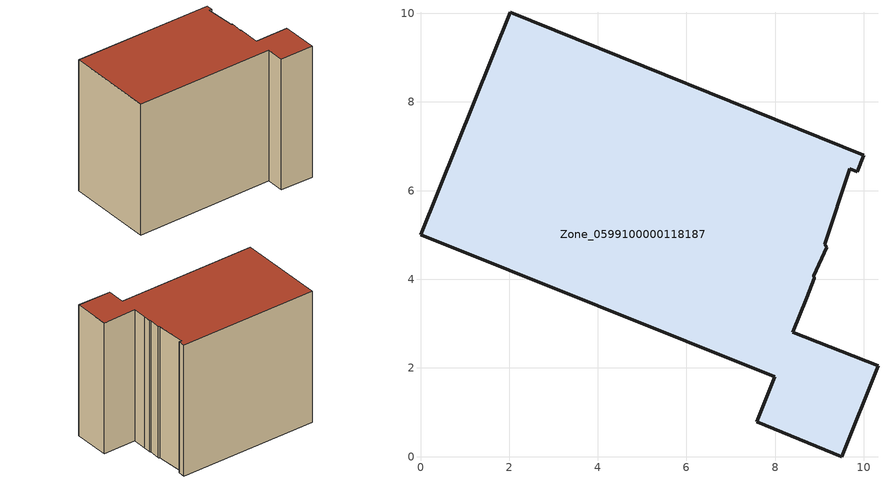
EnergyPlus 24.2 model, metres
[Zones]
Zone_0599100000118187
 floor ground (C_G): 8.71,3.59 8.4,2.81 10.32,2.05 9.5,0 7.58,0.78 7.99,1.8 0,5 2.02,10.02 10,6.8 9.85,6.42 9.68,6.49 9.11,4.79 9.17,4.72 8.88,4.08 8.88,4.02 z0
 wall outside (C_F): 9.5,0 10.32,2.05 8.4,2.81 8.71,3.59 8.88,4.02 8.88,4.08 9.17,4.72 9.11,4.79 9.68,6.49 9.85,6.42 10,6.8 2.02,10.02 0,5 7.99,1.8 7.58,0.78 9.5,0 z0:8.33
 roof outside (C_R): 9.11,4.79 9.68,6.49 9.85,6.42 10,6.8 2.02,10.02 0,5 7.99,1.8 7.58,0.78 9.5,0 10.32,2.05 8.4,2.81 8.71,3.59 8.88,4.02 8.88,4.08 9.17,4.72 z8.33
[BUILDING]
Pand.0599100000118187: North Axis=0; Terrain=City; Loads Convergence Tolerance Value=0.04; Temperature Convergence Tolerance Value=0.4; Solar Distribution=FullExterior; Maximum Number of Warmup Days=25; Minimum Number of Warmup Days=1
[Site:Location]
Rotterdam.The.Hague.AP_ZH_NLD Design_Conditions: Latitude=51.96; Longitude=4.45; Time Zone=1; Elevation=-4.5
[SITE:GROUNDTEMPERATURE:BUILDINGSURFACE]
18, 18, 18, 18, 18, 18, 18, 18, 18, 18, 18, 18
[MATERIAL] Thermal Absorptance=0.9; Solar Absorptance=0.7; Visible Absorptance=0.7
Name | Roughness | Thickness | Conductivity | Density | Specific Heat
G.TI.1992-2005 | MediumSmooth | 0.15 | 0.06 | 540 | 1210
F.TI.1992-2005 | Rough | 0.3 | 0.12 | 1920 | 840
R.TI.1992-2005 | MediumRough | 0.2 | 0.08 | 1500 | 1000
[CONSTRUCTION]
C_G: G.TI.1992-2005
C_F: F.TI.1992-2005
C_R: R.TI.1992-2005
[ZONE]
Zone_0599100000118187: Type=1; Multiplier=1; Ceiling Height=Autocalculate; Volume=Autocalculate; Floor Area=autocalculate; Part of Total Floor Area=Yes
[ZONEINFILTRATION:DESIGNFLOWRATE]
Infil_Zone_0599100000118187: Zone or ZoneList or Space or SpaceList=Zone_0599100000118187; Schedule=AlwaysOn; Design Flow Rate Calculation Method=Flow/Area; Flow Rate per Floor Area=0.0015; Constant Term Coefficient=1; Temperature Term Coefficient=0; Velocity Term Coefficient=0; Velocity Squared Term Coefficient=0
[HVACTEMPLATE:ZONE:IDEALLOADSAIRSYSTEM]
Zone_0599100000118187: Maximum Heating Supply Air Temperature=50; Minimum Cooling Supply Air Temperature=13; Maximum Heating Supply Air Humidity Ratio=0.0156; Minimum Cooling Supply Air Humidity Ratio=0.0077; Heating Limit=NoLimit; Cooling Limit=NoLimit; Dehumidification Control Type=ConstantSensibleHeatRatio; Cooling Sensible Heat Ratio=0.7; Dehumidification Setpoint=60; Humidification Control Type=None; Humidification Setpoint=30; Outdoor Air Method=None; Outdoor Air Flow Rate per Person=0.00944; Outdoor Air Flow Rate per Zone Floor Area=0; Outdoor Air Flow Rate per Zone=0; Demand Controlled Ventilation Type=None; Outdoor Air Economizer Type=NoEconomizer; Heat Recovery Type=None; Sensible Heat Recovery Effectiveness=0.7; Latent Heat Recovery Effectiveness=0.65
[ZONECONTROL:THERMOSTAT]
ThermostatControl_Zone_0599100000118187: Zone or ZoneList=Zone_0599100000118187; Control Type Schedule=DualSetpointControlType; Control 1=Thermostat_Zone_0599100000118187; Temperature Difference Between Cutout And Setpoint=0
[THERMOSTATSETPOINT:DUALSETPOINT]
Thermostat_Zone_0599100000118187: Heating Setpoint Temperature Schedule=HeatingSetpoint_Zone_0599100000118187; Cooling Setpoint Temperature Schedule=CoolingSetpoint_Zone_0599100000118187
[SCHEDULE:COMPACT]
HeatingSetpoint_Zone_0599100000118187: Through: 12/31, For: AllDays, Until: 24:00, 21
CoolingSetpoint_Zone_0599100000118187: Through: 12/31, For: AllDays, Until: 24:00, 24
DualSetpointControlType: Through: 12/31, For: AllDays, Until: 24:00, 4
AlwaysOn: Through: 12/31, For: AllDays, Until: 24:00, 1
